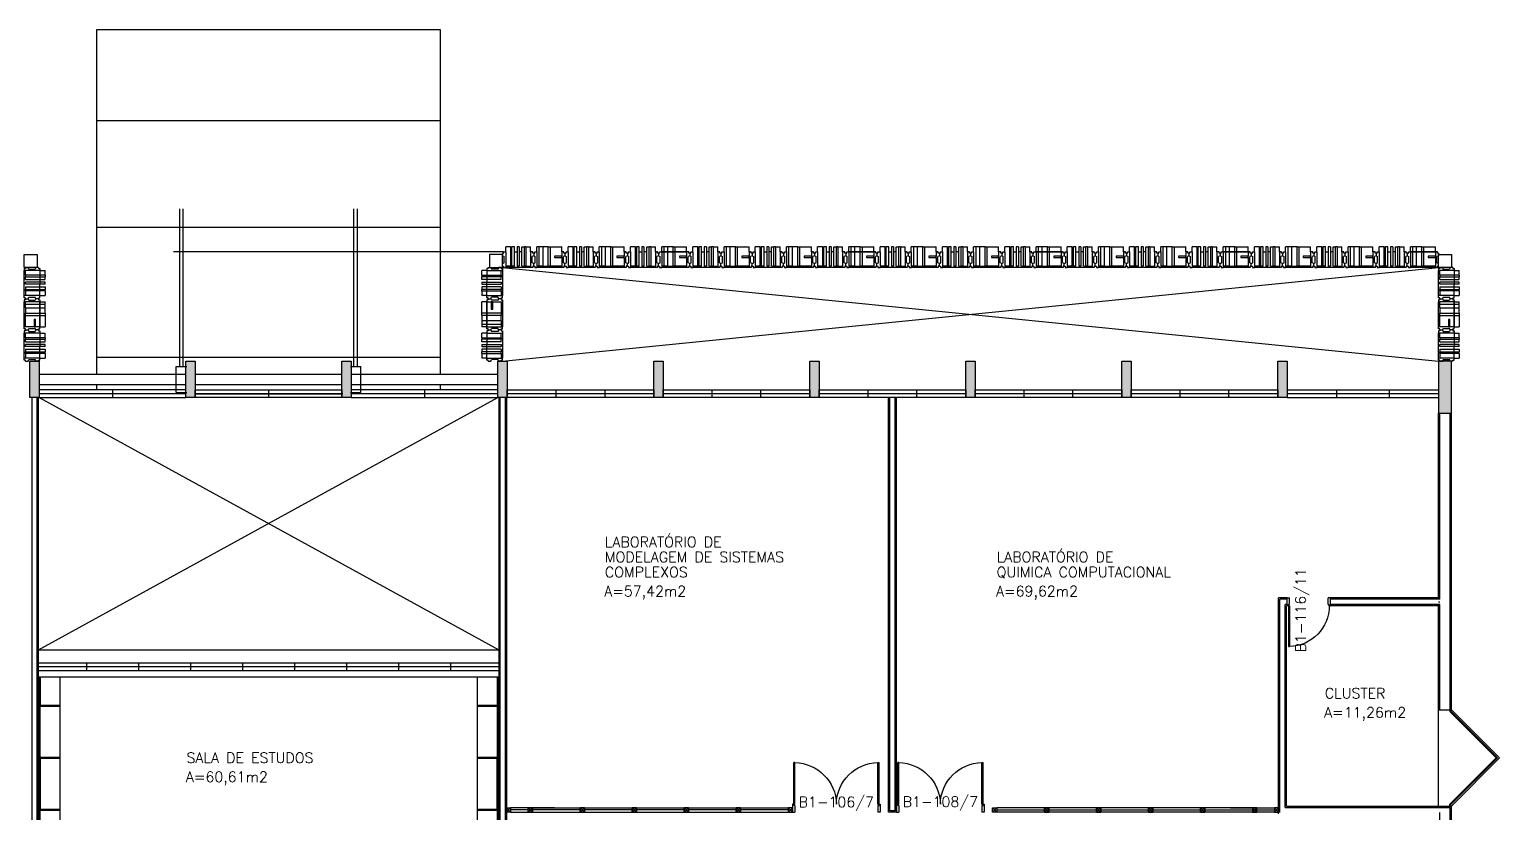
# Model space of a CAD drawing. Header units: inches. Extents: x -15 to 119, y -6 to 56.
# Drawn here: x 90.3 to 118.57, y 39.05 to 54.1 of the extents above; entities that cross this region are included whole.
import ezdxf

# ---------------------------------------------------------------- set-up
doc = ezdxf.new("R2010")
doc.units = ezdxf.units.IN
doc.header["$MEASUREMENT"] = 0
doc.header["$PDMODE"] = 1
doc.linetypes.add('HIDDEN', pattern=[9.525, 6.35, -3.175])
doc.layers.get('0').update_dxf_attribs({"linetype": 'CONTINUOUS'})
for name, color, linetype in [('ar-alv', 2, 'CONTINUOUS'), ('ar-armario180', 1, 'CONTINUOUS'), ('ar-brs', 1, 'CONTINUOUS'), ('ar-div', 2, 'CONTINUOUS'), ('ar-esq', 2, 'CONTINUOUS'), ('ar-estc', 3, 'CONTINUOUS'), ('ar-estc-b', 253, 'CONTINUOUS'), ('ar-marquise', 2, 'CONTINUOUS'), ('ar-porta', 1, 'CONTINUOUS'), ('ar-proj', 1, 'HIDDEN'), ('ar-reboco', 2, 'CONTINUOUS'), ('ar-xis', 1, 'CONTINUOUS'), ('brs-proj', 1, 'HIDDEN'), ('brs1', 2, 'CONTINUOUS'), ('brs2', 1, 'CONTINUOUS'), ('brs3', 1, 'CONTINUOUS'), ('brs4', 1, 'CONTINUOUS'), ('brs5', 1, 'CONTINUOUS'), ('cong', 7, 'CONTINUOUS'), ('div1', 3, 'CONTINUOUS'), ('div2', 2, 'CONTINUOUS'), ('ENDEREÇO', 2, 'CONTINUOUS'), ('esq-01', 3, 'CONTINUOUS'), ('esq-02', 2, 'CONTINUOUS'), ('estc-01', 3, 'CONTINUOUS'), ('h-estc', 8, 'CONTINUOUS'), ('ptm', 2, 'CONTINUOUS'), ('ptm1', 1, 'CONTINUOUS'), ('xis', 8, 'CONTINUOUS')]:
    doc.layers.add(name, color=color, linetype=linetype)
doc.styles.add('UNB-100', font='simplex.shx', dxfattribs={"height": 0.2})

# ---------------------------------------------------------------- blocks, each defined once
blk = doc.blocks.new('plr01-01p')
at = {"layer": 'h-estc'}
blk.add_hatch(color=256, dxfattribs=at).paths.add_polyline_path([(0.09, 0.075), (-0.09, 0.075), (-0.09, -0.625), (0.09, -0.625)])
at = {"layer": 'cong'}
blk.add_point((0, 0), dxfattribs=at)
at = {"layer": 'estc-01'}
blk.add_lwpolyline([(-0.09, 0.075), (-0.09, -0.625), (0.09, -0.625), (0.09, 0.075)], close=True, dxfattribs=at)
blk = doc.blocks.new('esq02-01p')
at = {"layer": 'cong'}
blk.add_point((0, 0), dxfattribs=at)
at = {"layer": 'esq-01'}
for p, q in [((2.91, 0), (0.09, 0)), ((1.03, -0.075), (1.03, 0.075)), ((1.97, -0.075), (1.97, 0.075))]:
    blk.add_line(p, q, dxfattribs=at)
at = {"layer": 'esq-02'}
blk.add_lwpolyline([(2.91, -0.075), (0.09, -0.075), (0.09, 0.075), (2.91, 0.075)], close=True, dxfattribs=at)
blk = doc.blocks.new('plr01-02p')
at = {"layer": 'h-estc'}
blk.add_hatch(color=256, dxfattribs=at).paths.add_polyline_path([(0.125, 0.375), (-0.125, 0.375), (-0.125, -0.625), (0.125, -0.625)])
at = {"layer": 'cong'}
blk.add_point((0, 0), dxfattribs=at)
at = {"layer": 'estc-01'}
blk.add_lwpolyline([(-0.125, 0.375), (-0.125, -0.625), (0.125, -0.625), (0.125, 0.375)], close=True, dxfattribs=at)
blk = doc.blocks.new('esq03c-01p')
at = {"layer": 'cong'}
blk.add_point((0, 0), dxfattribs=at)
at = {"layer": 'esq-01'}
blk.add_line((-2.985, 0), (-0.075, 0), dxfattribs=at)
at = {"layer": 'esq-02'}
for p, q in [((-0.075, 0.075), (-2.985, 0.075)), ((-2.985, 0.075), (-2.985, -0.075)), ((-2.037, 0.075), (-2.037, -0.075)), ((-1.023, 0.075), (-1.023, -0.075)), ((-0.075, 0.075), (-0.075, -0.075)), ((-0.075, -0.075), (-2.985, -0.075))]:
    blk.add_line(p, q, dxfattribs=at)
blk = doc.blocks.new('BRS01-01C-')
at = {"layer": 'brs-proj'}
for p, q in [((-0.075, 0.54), (-0.075, 0.06)), ((0.2, 0.28), (-0.175, 0.28))]:
    blk.add_line(p, q, dxfattribs=at)
at = {"layer": 'brs1'}
for p, q in [((-0.075, 0.58), (-0.075, 0.54)), ((-0.05, 0.58), (-0.075, 0.58)), ((-0.05, 0.6), (-0.05, 0.58)), ((-0.05, 0.6), (0, 0.6)), ((0, 0.6), (0.013, 0.57)), ((0.137, 0.57), (0.013, 0.57)), ((0.15, 0.6), (0.137, 0.57)), ((0.2, 0.6), (0.15, 0.6)), ((0.2, 0.6), (0.2, 0.58)), ((0.2, 0.58), (0.225, 0.58)), ((0.225, 0.58), (0.225, 0.54)), ((-0.075, 0.54), (0.225, 0.54)), ((-0.075, 0.06), (0.005, 0.06)), ((-0.075, 0.02), (-0.075, 0.06)), ((-0.05, 0.02), (-0.075, 0.02)), ((-0.05, 0), (-0.05, 0.02)), ((-0.05, 0), (0, 0)), ((0, 0), (0.013, 0.03)), ((0.137, 0.03), (0.013, 0.03)), ((0.035, 0.06), (0.225, 0.06)), ((0.15, 0), (0.137, 0.03)), ((0.2, 0), (0.15, 0)), ((0.2, 0.02), (0.225, 0.02)), ((0.2, 0), (0.2, 0.02)), ((0.225, 0.02), (0.225, 0.06))]:
    blk.add_line(p, q, dxfattribs=at)
at = {"layer": 'brs2'}
blk.add_line((0.225, 0.06), (0.225, 0.54), dxfattribs=at)
at = {"layer": 'brs3'}
for p, q in [((0.2, 0.493), (-0.175, 0.493)), ((-0.175, 0.422), (-0.175, 0.493)), ((0.2, 0.422), (-0.175, 0.422)), ((0.2, 0.422), (0.2, 0.493)), ((0.005, 0.06), (0.005, 0.2)), ((0.005, 0.2), (0.035, 0.2)), ((0.035, 0.2), (0.035, 0.06))]:
    blk.add_line(p, q, dxfattribs=at)
at = {"layer": 'brs4'}
for p, q in [((-0.075, 0.54), (-0.175, 0.54)), ((-0.175, 0.493), (-0.175, 0.54)), ((-0.175, 0.32), (-0.175, 0.06)), ((0.2, 0.32), (-0.175, 0.32)), ((0.2, 0.493), (0.2, 0.54)), ((0.2, 0.06), (0.2, 0.32)), ((-0.075, 0.06), (-0.175, 0.06))]:
    blk.add_line(p, q, dxfattribs=at)
at = {"layer": 'brs4', "color": 1}
for p, q in [((-0.175, 0.32), (-0.175, 0.422)), ((0.2, 0.422), (0.2, 0.32))]:
    blk.add_line(p, q, dxfattribs=at)
at = {"layer": 'brs5'}
blk.add_line((-0.075, 0.06), (-0.075, 0.54), dxfattribs=at)
at = {"layer": 'brs5', "color": 2}
blk.add_line((0.035, 0.06), (0.005, 0.06), dxfattribs=at)
at = {"layer": 'cong'}
blk.add_point((0, 0), dxfattribs=at)
blk = doc.blocks.new('brs01-01p-oeste')
at = {"layer": 'brs-proj'}
for p, q in [((0.92, -0.2), (0.92, 0.175)), ((2.12, -0.2), (2.12, 0.175))]:
    blk.add_line(p, q, dxfattribs=at)
at = {"layer": 'brs1'}
for p, q in [((0, 0.05), (0.02, 0.05)), ((0, 0.05), (0, 0)), ((0, 0), (0.03, -0.013)), ((0.02, 0.075), (0.06, 0.075)), ((0.02, 0.05), (0.02, 0.075)), ((0.06, 0.075), (0.06, -0.225)), ((0.18, -0.2), (0.18, 0.175)), ((0.228, 0.175), (0.18, 0.175)), ((0.228, -0.2), (0.228, 0.175)), ((0.372, -0.2), (0.372, 0.175)), ((0.372, 0.175), (0.42, 0.175)), ((0.42, -0.2), (0.42, 0.175)), ((0.54, 0.075), (0.54, -0.225)), ((0.58, 0.075), (0.54, 0.075)), ((0.6, 0), (0.57, -0.013)), ((0.58, 0.05), (0.58, 0.075)), ((0.6, 0.05), (0.58, 0.05)), ((0.6, 0.05), (0.62, 0.05)), ((0.6, 0.05), (0.6, 0)), ((0.6, 0.05), (0.6, 0)), ((0.6, 0), (0.63, -0.013)), ((0.62, 0.075), (0.66, 0.075)), ((0.62, 0.05), (0.62, 0.075)), ((0.66, 0.075), (0.66, -0.225)), ((0.707, -0.2), (0.707, 0.175)), ((0.778, 0.175), (0.707, 0.175)), ((0.778, -0.2), (0.778, 0.175)), ((1.14, 0.075), (1.14, -0.005)), ((1.18, 0.075), (1.14, 0.075)), ((1.2, 0), (1.17, -0.013)), ((1.18, 0.05), (1.18, 0.075)), ((1.2, 0.05), (1.18, 0.05)), ((1.2, 0.05), (1.22, 0.05)), ((1.2, 0.05), (1.2, 0)), ((1.2, 0.05), (1.2, 0)), ((1.2, 0), (1.23, -0.013)), ((1.22, 0.075), (1.26, 0.075)), ((1.22, 0.05), (1.22, 0.075)), ((1.26, 0.075), (1.26, -0.225)), ((1.38, -0.2), (1.38, 0.175)), ((1.428, 0.175), (1.38, 0.175)), ((1.428, -0.2), (1.428, 0.175)), ((1.572, -0.2), (1.572, 0.175)), ((1.572, 0.175), (1.62, 0.175)), ((1.62, -0.2), (1.62, 0.175)), ((1.74, 0.075), (1.74, -0.225)), ((1.78, 0.075), (1.74, 0.075)), ((1.8, 0), (1.77, -0.013)), ((1.78, 0.05), (1.78, 0.075)), ((1.8, 0.05), (1.78, 0.05)), ((1.8, 0.05), (1.82, 0.05)), ((1.8, 0.05), (1.8, 0)), ((1.8, 0.05), (1.8, 0)), ((1.8, 0), (1.83, -0.013)), ((1.82, 0.075), (1.86, 0.075)), ((1.82, 0.05), (1.82, 0.075)), ((1.86, 0.075), (1.86, -0.225)), ((1.907, -0.2), (1.907, 0.175)), ((1.978, 0.175), (1.907, 0.175)), ((1.978, -0.2), (1.978, 0.175)), ((2.34, 0.075), (2.34, -0.005)), ((2.38, 0.075), (2.34, 0.075)), ((2.4, 0), (2.37, -0.013)), ((2.38, 0.05), (2.38, 0.075)), ((2.4, 0.05), (2.38, 0.05)), ((2.4, 0.05), (2.42, 0.05)), ((2.4, 0.05), (2.4, 0)), ((2.4, 0.05), (2.4, 0)), ((2.4, 0), (2.43, -0.013)), ((2.42, 0.075), (2.46, 0.075)), ((2.42, 0.05), (2.42, 0.075)), ((2.46, 0.075), (2.46, -0.225)), ((2.58, -0.2), (2.58, 0.175)), ((2.628, 0.175), (2.58, 0.175)), ((2.628, -0.2), (2.628, 0.175)), ((2.772, -0.2), (2.772, 0.175)), ((2.772, 0.175), (2.82, 0.175)), ((2.82, -0.2), (2.82, 0.175)), ((2.94, 0.075), (2.94, -0.225)), ((2.98, 0.075), (2.94, 0.075)), ((3, 0), (2.97, -0.013)), ((2.98, 0.05), (2.98, 0.075)), ((3, 0.05), (2.98, 0.05)), ((3, 0.05), (3, 0)), ((0, -0.15), (0.03, -0.137)), ((0, -0.2), (0, -0.15)), ((0, -0.2), (0.02, -0.2)), ((0.02, -0.2), (0.02, -0.225)), ((0.02, -0.225), (0.06, -0.225)), ((0.03, -0.137), (0.03, -0.013)), ((0.228, -0.2), (0.18, -0.2)), ((0.372, -0.2), (0.42, -0.2)), ((0.58, -0.225), (0.54, -0.225)), ((0.57, -0.137), (0.57, -0.013)), ((0.6, -0.15), (0.57, -0.137)), ((0.58, -0.2), (0.58, -0.225)), ((0.6, -0.2), (0.58, -0.2)), ((0.6, -0.15), (0.63, -0.137)), ((0.6, -0.2), (0.6, -0.15)), ((0.6, -0.2), (0.6, -0.15)), ((0.6, -0.2), (0.62, -0.2)), ((0.62, -0.2), (0.62, -0.225)), ((0.62, -0.225), (0.66, -0.225)), ((0.63, -0.137), (0.63, -0.013)), ((1.14, -0.005), (1, -0.005)), ((1, -0.005), (1, -0.035)), ((1, -0.035), (1.14, -0.035)), ((1.14, -0.035), (1.14, -0.225)), ((1.18, -0.225), (1.14, -0.225)), ((1.17, -0.137), (1.17, -0.013)), ((1.2, -0.15), (1.17, -0.137)), ((1.18, -0.2), (1.18, -0.225)), ((1.2, -0.2), (1.18, -0.2)), ((1.2, -0.15), (1.23, -0.137)), ((1.2, -0.2), (1.2, -0.15)), ((1.2, -0.2), (1.2, -0.15)), ((1.2, -0.2), (1.22, -0.2)), ((1.22, -0.2), (1.22, -0.225)), ((1.22, -0.225), (1.26, -0.225)), ((1.23, -0.137), (1.23, -0.013)), ((1.428, -0.2), (1.38, -0.2)), ((1.572, -0.2), (1.62, -0.2)), ((1.78, -0.225), (1.74, -0.225)), ((1.77, -0.137), (1.77, -0.013)), ((1.8, -0.15), (1.77, -0.137)), ((1.78, -0.2), (1.78, -0.225)), ((1.8, -0.2), (1.78, -0.2)), ((1.8, -0.15), (1.83, -0.137)), ((1.8, -0.2), (1.8, -0.15)), ((1.8, -0.2), (1.8, -0.15)), ((1.8, -0.2), (1.82, -0.2)), ((1.82, -0.2), (1.82, -0.225)), ((1.82, -0.225), (1.86, -0.225)), ((1.83, -0.137), (1.83, -0.013)), ((1.978, -0.2), (1.907, -0.2)), ((2.34, -0.005), (2.2, -0.005)), ((2.2, -0.005), (2.2, -0.035)), ((2.2, -0.035), (2.34, -0.035)), ((2.34, -0.035), (2.34, -0.225)), ((2.38, -0.225), (2.34, -0.225)), ((2.37, -0.137), (2.37, -0.013)), ((2.4, -0.15), (2.37, -0.137)), ((2.38, -0.2), (2.38, -0.225)), ((2.4, -0.2), (2.38, -0.2)), ((2.4, -0.15), (2.43, -0.137)), ((2.4, -0.2), (2.4, -0.15)), ((2.4, -0.2), (2.4, -0.15)), ((2.4, -0.2), (2.42, -0.2)), ((2.42, -0.2), (2.42, -0.225)), ((2.42, -0.225), (2.46, -0.225)), ((2.43, -0.137), (2.43, -0.013)), ((2.628, -0.2), (2.58, -0.2)), ((2.772, -0.2), (2.82, -0.2)), ((2.98, -0.225), (2.94, -0.225)), ((2.97, -0.137), (2.97, -0.013)), ((3, -0.15), (2.97, -0.137)), ((2.98, -0.2), (2.98, -0.225)), ((3, -0.2), (2.98, -0.2)), ((3, -0.2), (3, -0.15))]:
    blk.add_line(p, q, dxfattribs=at)
at = {"layer": 'brs2'}
for p, q in [((0.228, 0.075), (0.28, 0.075)), ((0.372, 0.075), (0.32, 0.075)), ((1.428, 0.075), (1.48, 0.075)), ((1.572, 0.075), (1.52, 0.075)), ((2.628, 0.075), (2.68, 0.075)), ((2.772, 0.075), (2.72, 0.075)), ((0.54, -0.225), (0.06, -0.225)), ((1.14, -0.225), (0.66, -0.225)), ((1.74, -0.225), (1.26, -0.225)), ((2.34, -0.225), (1.86, -0.225)), ((2.94, -0.225), (2.46, -0.225))]:
    blk.add_line(p, q, dxfattribs=at)
at = {"layer": 'brs3'}
for p, q in [((0.15, 0.175), (0.18, 0.175)), ((0.45, 0.175), (0.42, 0.175)), ((1.35, 0.175), (1.38, 0.175)), ((1.65, 0.175), (1.62, 0.175)), ((2.55, 0.175), (2.58, 0.175)), ((2.85, 0.175), (2.82, 0.175)), ((0.15, -0.2), (0.18, -0.2)), ((0.45, -0.2), (0.42, -0.2)), ((0.778, -0.2), (0.707, -0.2)), ((1.35, -0.2), (1.38, -0.2)), ((1.65, -0.2), (1.62, -0.2)), ((2.55, -0.2), (2.58, -0.2)), ((2.85, -0.2), (2.82, -0.2))]:
    blk.add_line(p, q, dxfattribs=at)
at = {"layer": 'brs4'}
for p, q in [((0.06, 0.075), (0.06, 0.175)), ((0.15, 0.175), (0.06, 0.175)), ((0.15, 0.175), (0.15, -0.2)), ((0.28, 0.175), (0.28, -0.2)), ((0.32, 0.175), (0.28, 0.175)), ((0.32, 0.175), (0.32, -0.2)), ((0.45, 0.175), (0.54, 0.175)), ((0.45, 0.175), (0.45, -0.2)), ((0.54, 0.075), (0.54, 0.175)), ((0.66, 0.075), (0.66, 0.175)), ((0.707, 0.175), (0.66, 0.175)), ((0.88, 0.175), (0.778, 0.175)), ((0.88, 0.175), (1.14, 0.175)), ((0.88, -0.2), (0.88, 0.175)), ((1.14, 0.075), (1.14, 0.175)), ((1.26, 0.075), (1.26, 0.175)), ((1.35, 0.175), (1.26, 0.175)), ((1.35, 0.175), (1.35, -0.2)), ((1.48, 0.175), (1.48, -0.2)), ((1.52, 0.175), (1.48, 0.175)), ((1.52, 0.175), (1.52, -0.2)), ((1.65, 0.175), (1.74, 0.175)), ((1.65, 0.175), (1.65, -0.2)), ((1.74, 0.075), (1.74, 0.175)), ((1.86, 0.075), (1.86, 0.175)), ((1.907, 0.175), (1.86, 0.175)), ((2.08, 0.175), (1.978, 0.175)), ((2.08, 0.175), (2.34, 0.175)), ((2.08, -0.2), (2.08, 0.175)), ((2.34, 0.075), (2.34, 0.175)), ((2.46, 0.075), (2.46, 0.175)), ((2.55, 0.175), (2.46, 0.175)), ((2.55, 0.175), (2.55, -0.2)), ((2.68, 0.175), (2.68, -0.2)), ((2.72, 0.175), (2.68, 0.175)), ((2.72, 0.175), (2.72, -0.2)), ((2.85, 0.175), (2.94, 0.175)), ((2.85, 0.175), (2.85, -0.2)), ((2.94, 0.075), (2.94, 0.175)), ((0.15, -0.2), (0.06, -0.2)), ((0.32, -0.2), (0.28, -0.2)), ((0.45, -0.2), (0.54, -0.2)), ((0.707, -0.2), (0.66, -0.2)), ((0.778, -0.2), (0.88, -0.2)), ((1.14, -0.2), (0.88, -0.2)), ((1.35, -0.2), (1.26, -0.2)), ((1.52, -0.2), (1.48, -0.2)), ((1.65, -0.2), (1.74, -0.2)), ((1.907, -0.2), (1.86, -0.2)), ((1.978, -0.2), (2.08, -0.2)), ((2.34, -0.2), (2.08, -0.2)), ((2.55, -0.2), (2.46, -0.2)), ((2.72, -0.2), (2.68, -0.2)), ((2.85, -0.2), (2.94, -0.2))]:
    blk.add_line(p, q, dxfattribs=at)
at = {"layer": 'brs5'}
for p, q in [((1.14, -0.035), (1.14, -0.005)), ((2.34, -0.035), (2.34, -0.005))]:
    blk.add_line(p, q, dxfattribs=at)
at = {"layer": 'cong'}
for p in [(0, 0), (1.2, 0), (1.2, 0), (2.4, 0), (2.4, 0)]:
    blk.add_point(p, dxfattribs=at)
blk = doc.blocks.new('BRS01-02C')
at = {"layer": 'brs-proj'}
for p, q in [((0.06, 0.075), (0.228, 0.075)), ((0.28, 0.075), (0.32, 0.075)), ((0.54, 0.075), (0.372, 0.075))]:
    blk.add_line(p, q, dxfattribs=at)
at = {"layer": 'brs1'}
for p, q in [((0, 0.05), (0.02, 0.05)), ((0, 0.05), (0, 0)), ((0, 0), (0.03, -0.013)), ((0.02, 0.075), (0.06, 0.075)), ((0.02, 0.05), (0.02, 0.075)), ((0.06, 0.075), (0.06, -0.225)), ((0.54, 0.075), (0.54, -0.225)), ((0.58, 0.075), (0.54, 0.075)), ((0.6, 0), (0.57, -0.013)), ((0.58, 0.05), (0.58, 0.075)), ((0.6, 0.05), (0.58, 0.05)), ((0.6, 0.05), (0.6, 0)), ((0, -0.15), (0.03, -0.137)), ((0, -0.2), (0, -0.15)), ((0, -0.2), (0.02, -0.2)), ((0.02, -0.2), (0.02, -0.225)), ((0.02, -0.225), (0.06, -0.225)), ((0.03, -0.137), (0.03, -0.013)), ((0.58, -0.225), (0.54, -0.225)), ((0.57, -0.137), (0.57, -0.013)), ((0.6, -0.15), (0.57, -0.137)), ((0.58, -0.2), (0.58, -0.225)), ((0.6, -0.2), (0.58, -0.2)), ((0.6, -0.2), (0.6, -0.15))]:
    blk.add_line(p, q, dxfattribs=at)
at = {"layer": 'brs2'}
for p, q in [((0.228, 0.075), (0.28, 0.075)), ((0.372, 0.075), (0.32, 0.075)), ((0.54, -0.225), (0.06, -0.225))]:
    blk.add_line(p, q, dxfattribs=at)
at = {"layer": 'brs3'}
for p, q in [((0.18, -0.2), (0.18, 0.175)), ((0.228, 0.175), (0.18, 0.175)), ((0.228, -0.2), (0.228, 0.175)), ((0.372, -0.2), (0.372, 0.175)), ((0.372, 0.175), (0.42, 0.175)), ((0.42, -0.2), (0.42, 0.175)), ((0.228, -0.2), (0.18, -0.2)), ((0.372, -0.2), (0.42, -0.2))]:
    blk.add_line(p, q, dxfattribs=at)
at = {"layer": 'brs4'}
for p, q in [((0.06, 0.075), (0.06, 0.175)), ((0.15, 0.175), (0.06, 0.175)), ((0.15, 0.175), (0.15, -0.2)), ((0.28, 0.175), (0.28, -0.2)), ((0.32, 0.175), (0.28, 0.175)), ((0.32, 0.175), (0.32, -0.2)), ((0.45, 0.175), (0.54, 0.175)), ((0.45, 0.175), (0.45, -0.2)), ((0.54, 0.075), (0.54, 0.175)), ((0.15, -0.2), (0.06, -0.2)), ((0.32, -0.2), (0.28, -0.2)), ((0.45, -0.2), (0.54, -0.2))]:
    blk.add_line(p, q, dxfattribs=at)
at = {"layer": 'brs4', "color": 3}
for p, q in [((0.15, 0.175), (0.18, 0.175)), ((0.45, 0.175), (0.42, 0.175)), ((0.15, -0.2), (0.18, -0.2)), ((0.45, -0.2), (0.42, -0.2))]:
    blk.add_line(p, q, dxfattribs=at)
at = {"layer": 'cong'}
blk.add_point((0, 0), dxfattribs=at)
blk = doc.blocks.new('pm-dp90-02p')
at = {"layer": 'brs-proj', "linetype": 'ByBlock'}
for centre, radius, start, end in [((0.731, 0.011), 0.811, 180.7593, 269.24), ((-0.895, 0.015), 0.815, 271.0544, 358.9362)]:
    blk.add_arc(centre, radius, start, end, dxfattribs=at)
at = {"layer": 'cong'}
blk.add_point((0, 0), dxfattribs=at)
at = {"layer": 'ptm'}
for p, q in [((-0.925, 0), (-0.925, 0.15)), ((-0.925, 0.15), (-0.88, 0.15)), ((-0.9, 0), (-0.925, 0)), ((-0.88, 0.025), (-0.9, 0.025)), ((-0.9, 0), (-0.9, 0.025)), ((-0.9, 0), (-0.9, -0.8)), ((-0.88, 0), (-0.9, 0)), ((-0.88, 0.025), (-0.88, 0.15)), ((-0.88, 0), (-0.88, -0.8)), ((0.72, 0.025), (0.72, 0.15)), ((0.765, 0.15), (0.72, 0.15)), ((0.72, 0.025), (0.74, 0.025)), ((0.72, 0), (0.72, -0.8)), ((0.72, 0), (0.72, -0.8)), ((0.74, 0), (0.74, 0.025)), ((0.74, 0), (0.74, -0.8)), ((0.74, 0), (0.765, 0)), ((0.765, 0), (0.765, 0.15)), ((0.72, 0), (0.74, 0)), ((-0.88, -0.8), (-0.9, -0.8)), ((0.72, -0.8), (0.74, -0.8))]:
    blk.add_line(p, q, dxfattribs=at)
blk = doc.blocks.new('esq01-01p')
at = {"layer": 'cong'}
blk.add_point((0, 0), dxfattribs=at)
at = {"layer": 'esq-01'}
for p, q in [((2.91, 0), (0.09, 0)), ((1.5, -0.075), (1.5, 0.075))]:
    blk.add_line(p, q, dxfattribs=at)
at = {"layer": 'esq-02'}
blk.add_lwpolyline([(2.91, -0.075), (0.09, -0.075), (0.09, 0.075), (2.91, 0.075)], close=True, dxfattribs=at)
blk = doc.blocks.new('esq49-01p')
at = {"layer": 'cong'}
blk.add_point((0, 0), dxfattribs=at)
at = {"layer": 'esq-01', "color": 1}
for p, q in [((0.027, 0.11), (0.925, 1.008)), ((0.034, 0.095), (0.925, 0.986)), ((1.823, 0.11), (0.925, 1.008)), ((0.925, 0.986), (0.925, 1.008)), ((1.816, 0.095), (0.925, 0.986)), ((0, 0.11), (0.027, 0.11)), ((0, 0.095), (0.034, 0.095)), ((0.027, 0.11), (0.034, 0.095)), ((1.823, 0.11), (1.816, 0.095)), ((1.85, 0.095), (1.816, 0.095)), ((1.85, 0.11), (1.823, 0.11))]:
    blk.add_line(p, q, dxfattribs=at)
at = {"layer": 'esq-01'}
for p, q in [((0.479, 0.541), (0.469, 0.551)), ((1.371, 0.541), (1.381, 0.551))]:
    blk.add_line(p, q, dxfattribs=at)
at = {"layer": 'esq-02'}
for p, q in [((0, 0.125), (0.925, 1.05)), ((1.85, 0.125), (0.925, 1.05)), ((0, -0.125), (0, 0.125)), ((1.85, -0.125), (1.85, 0.125)), ((0, -0.125), (1.85, -0.125))]:
    blk.add_line(p, q, dxfattribs=at)
blk = doc.blocks.new('div-03p')
at = {"layer": 'cong'}
blk.add_point((0, 0), dxfattribs=at)
at = {"layer": 'div1'}
for p, q in [((0.886, 0.04), (0.039, 0.04)), ((0.039, -0.04), (0.886, -0.04))]:
    blk.add_line(p, q, dxfattribs=at)
blk.add_lwpolyline([(0.039, -0.04), (-0.039, -0.04), (-0.039, 0.04), (0.039, 0.04)], close=True, dxfattribs=at)
at = {"layer": 'div2'}
for p, q in [((-0.039, -0.04), (0.039, 0.04)), ((-0.039, 0.04), (0.039, -0.04)), ((0.886, 0), (0.039, 0))]:
    blk.add_line(p, q, dxfattribs=at)
blk = doc.blocks.new('div-05p')
at = {"layer": 'cong'}
blk.add_point((0, 0), dxfattribs=at)
at = {"layer": 'div1'}
for p, q in [((0.04, 0.04), (0.96, 0.04)), ((0.04, -0.04), (0.96, -0.04))]:
    blk.add_line(p, q, dxfattribs=at)
for points in [[(0.04, -0.04), (-0.04, -0.04), (-0.04, 0.04), (0.04, 0.04)], [(0.96, -0.04), (1.04, -0.04), (1.04, 0.04), (0.96, 0.04)]]:
    blk.add_lwpolyline(points, close=True, dxfattribs=at)
at = {"layer": 'div2'}
for p, q in [((-0.04, -0.04), (0.04, 0.04)), ((-0.04, 0.04), (0.04, -0.04)), ((1.04, 0.04), (0.96, -0.04)), ((1.04, -0.04), (0.96, 0.04)), ((0.96, 0), (0.04, 0))]:
    blk.add_line(p, q, dxfattribs=at)
blk = doc.blocks.new('pm-80-03p')
at = {"layer": 'cong'}
blk.add_point((0, 0), dxfattribs=at)
at = {"layer": 'ptm'}
for p, q in [((0.105, 0.86), (0.125, 0.86)), ((0.105, 0.075), (0.105, 0.86)), ((0.125, 0.075), (0.125, 0.86)), ((0.105, 0.075), (0.08, 0.075)), ((0.08, 0.075), (0.08, -0.075)), ((0.125, 0.075), (0.105, 0.075)), ((0.105, 0.075), (0.105, 0.05)), ((0.125, 0.05), (0.105, 0.05)), ((0.125, 0.05), (0.125, -0.075)), ((0.87, 0.05), (0.87, -0.075)), ((0.87, 0.05), (0.89, 0.05)), ((0.89, 0.075), (0.915, 0.075)), ((0.89, 0.075), (0.89, 0.05)), ((0.915, 0.075), (0.915, -0.075)), ((0.08, -0.075), (0.125, -0.075)), ((0.915, -0.075), (0.87, -0.075))]:
    blk.add_line(p, q, dxfattribs=at)
at = {"layer": 'ptm1'}
blk.add_arc((0.105, 0.075), 0.785, 0, 88.5401, dxfattribs=at)

msp = doc.modelspace()

# ---------------------------------------------------------------- linework, layer by layer
at = {"layer": 'ar-alv'}
for p, q in [((90.35, 37.175), (90.35, 47.025)), ((90.45, 37.175), (90.45, 47.025)), ((99.35, 47.025), (99.35, 37.175)), ((99.45, 47.025), (99.45, 37.175)), ((106.85, 39.085), (106.85, 47.025)), ((106.95, 39.085), (106.95, 47.025)), ((117.425, 43.15), (117.425, 46.725)), ((117.625, 41.025), (117.625, 46.725)), ((114.35, 39.05), (114.35, 43.15)), ((114.49, 43.15), (114.35, 43.15)), ((114.45, 39.15), (114.45, 43.05)), ((114.49, 43.05), (114.45, 43.05)), ((117.425, 43.15), (115.325, 43.15)), ((117.425, 43.05), (115.325, 43.05)), ((117.4, 43.1), (117.425, 43.1)), ((117.425, 41.025), (117.425, 43.05)), ((106.95, 39.085), (106.85, 39.085)), ((114.45, 39.15), (117.625, 39.15)), ((117.425, 38.533), (117.425, 39.05)), ((117.625, 38.533), (117.625, 39.15))]:
    msp.add_line(p, q, dxfattribs=at)
at = {"layer": 'ar-armario180'}
for p, q in [((90.475, 42.175), (99.325, 42.175)), ((99.315, 41.651), (90.475, 41.651)), ((90.49, 39.107), (90.49, 41.651)), ((90.505, 41.651), (90.505, 41.107)), ((90.89, 35.175), (90.89, 41.651)), ((98.91, 41.651), (98.91, 35.175)), ((99.295, 41.651), (99.295, 41.107)), ((99.31, 37.175), (99.31, 41.651)), ((90.89, 41.11), (90.49, 41.11)), ((90.89, 41.09), (90.49, 41.09)), ((90.505, 40.107), (90.505, 41.092)), ((99.31, 41.11), (98.91, 41.11)), ((99.31, 41.09), (98.91, 41.09)), ((99.295, 41.092), (99.295, 40.107)), ((90.89, 40.11), (90.49, 40.11)), ((90.89, 40.09), (90.49, 40.09)), ((90.505, 40.092), (90.505, 39.107)), ((99.31, 40.11), (98.91, 40.11)), ((99.31, 40.09), (98.91, 40.09)), ((99.295, 39.107), (99.295, 40.092)), ((90.89, 39.11), (90.49, 39.11)), ((90.49, 35.175), (90.49, 39.107)), ((90.89, 39.09), (90.49, 39.09)), ((90.505, 38.11), (90.505, 39.092)), ((99.31, 39.11), (98.91, 39.11)), ((99.31, 39.09), (98.91, 39.09)), ((99.295, 39.092), (99.295, 38.107))]:
    msp.add_line(p, q, dxfattribs=at)
at = {"layer": 'ar-estc'}
for points in [[(90.45, 49.525), (90.2, 49.525), (90.2, 49.775), (90.45, 49.775)], [(99.15, 49.525), (99.4, 49.525), (99.4, 49.775), (99.15, 49.775)], [(117.65, 49.525), (117.4, 49.525), (117.4, 49.775), (117.65, 49.775)]]:
    msp.add_lwpolyline(points, close=True, dxfattribs=at)
at = {"layer": 'ar-estc-b'}
for p, q in [((90.49, 47.475), (93.31, 47.475)), ((90.49, 47.275), (93.31, 47.275)), ((93.49, 47.475), (96.31, 47.475)), ((93.49, 47.275), (96.31, 47.275)), ((96.49, 47.475), (99.31, 47.475)), ((96.49, 47.275), (99.31, 47.275))]:
    msp.add_line(p, q, dxfattribs=at)
at = {"layer": 'ar-marquise'}
for p, q in [((91.6, 54.1), (98.2, 54.1)), ((91.6, 47.475), (91.6, 54.1)), ((98.2, 54.1), (98.2, 47.475)), ((91.6, 52.35), (98.2, 52.35)), ((91.6, 50.3), (98.2, 50.3)), ((91.6, 47.8), (98.2, 47.8)), ((91.6, 47.175), (91.6, 47.275)), ((98.2, 47.275), (98.2, 47.175))]:
    msp.add_line(p, q, dxfattribs=at)
msp.add_lwpolyline([(96.325, 47.1), (93.475, 47.1)], dxfattribs=at)
at = {"layer": 'ar-proj'}
for p, q in [((93.19, 47.625), (93.19, 50.652)), ((93.26, 47.625), (93.26, 50.652)), ((96.54, 47.625), (96.54, 50.652)), ((96.61, 47.625), (96.61, 50.652)), ((99.42, 49.825), (90.18, 49.825)), ((93.125, 47.625), (93.325, 47.625)), ((93.125, 47.125), (93.125, 47.625)), ((96.475, 47.625), (96.675, 47.625)), ((96.54, 47.625), (96.61, 47.625)), ((96.675, 47.125), (96.675, 47.625)), ((93.125, 47.125), (93.325, 47.125)), ((96.475, 47.125), (96.675, 47.125))]:
    msp.add_line(p, q, dxfattribs=at)
at = {"layer": 'ar-reboco'}
for p, q in [((90.475, 37.175), (90.475, 47.025)), ((99.325, 47.025), (99.325, 37.175)), ((99.475, 47.025), (99.475, 37.175)), ((106.825, 39.06), (106.825, 47.025)), ((106.975, 39.06), (106.975, 47.025)), ((117.4, 43.175), (117.4, 46.725)), ((117.65, 41.025), (117.65, 46.725)), ((114.325, 39.025), (114.325, 43.175)), ((114.49, 43.175), (114.325, 43.175)), ((114.49, 43.025), (114.475, 43.025)), ((114.475, 39.175), (114.475, 43.025)), ((117.425, 43.175), (115.325, 43.175)), ((117.425, 43.025), (115.325, 43.025)), ((117.4, 39.175), (117.4, 43.025)), ((106.975, 39.06), (106.825, 39.06)), ((114.475, 39.175), (117.4, 39.175)), ((117.65, 33.475), (117.65, 39.175))]:
    msp.add_line(p, q, dxfattribs=at)
at = {"layer": 'ar-xis'}
for p, q in [((90.475, 42.175), (99.31, 47.025)), ((90.49, 47.025), (99.325, 42.175))]:
    msp.add_line(p, q, dxfattribs=at)
at = {"layer": 'cong'}
for p in [(94.885, 41.85), (105.325, 40.1), (106.257, 39.364)]:
    msp.add_point(p, dxfattribs=at)
at = {"layer": 'esq-01'}
for p, q in [((99.325, 41.85), (90.475, 41.85)), ((91.4, 41.925), (91.4, 41.775)), ((92.4, 41.925), (92.4, 41.775)), ((93.4, 41.925), (93.4, 41.775)), ((94.4, 41.925), (94.4, 41.775)), ((95.4, 41.925), (95.4, 41.775)), ((96.4, 41.925), (96.4, 41.775)), ((97.4, 41.925), (97.4, 41.775)), ((98.4, 41.925), (98.4, 41.775))]:
    msp.add_line(p, q, dxfattribs=at)
at = {"layer": 'esq-02'}
msp.add_lwpolyline([(99.325, 41.775), (90.475, 41.775), (90.475, 41.925), (99.325, 41.925)], close=True, dxfattribs=at)
at = {"layer": 'xis'}
for p, q in [((99.4, 47.725), (117.4, 49.525)), ((99.4, 49.525), (117.4, 47.725))]:
    msp.add_line(p, q, dxfattribs=at)

# ---------------------------------------------------------------- block references
at = {"xscale": -1, "rotation": 270}
msp.add_blockref('esq49-01p', (117.525, 39.175), dxfattribs=at)
at = {"layer": 'ar-alv'}
for name, p in [('plr01-02p', (117.525, 47.35)), ('div-05p', (99.935, 39.1)), ('div-05p', (100.935, 39.1)), ('div-05p', (101.935, 39.1)), ('div-05p', (102.935, 39.1)), ('div-05p', (103.935, 39.1))]:
    msp.add_blockref(name, p, dxfattribs=at)
at = {"layer": 'ar-alv', "xscale": -1, "rotation": 180}
msp.add_blockref('pm-80-03p', (114.41, 43.1), dxfattribs=at)
at = {"layer": 'ar-alv', "xscale": -1}
for p in [(109.865, 39.1), (110.865, 39.1), (111.865, 39.1), (112.865, 39.1), (113.865, 39.1)]:
    msp.add_blockref('div-05p', p, dxfattribs=at)
at = {"layer": 'ar-brs'}
for p in [(99.4, 49.75), (103, 49.75), (106.6, 49.75), (110.2, 49.75), (113.8, 49.75)]:
    msp.add_blockref('brs01-01p-oeste', p, dxfattribs=at)
at = {"layer": 'ar-brs', "xscale": -1}
for p, rotation in [((103, 49.75), 90), ((106.6, 49.75), 90), ((110.2, 49.75), 90), ((113.8, 49.75), 90), ((117.4, 49.75), 90), ((99.175, 48.925), 180)]:
    msp.add_blockref('BRS01-01C-', p, dxfattribs=dict(at, rotation=rotation))
at = {"layer": 'ar-brs'}
for p, rotation in [((90.425, 49.525), 270), ((99.175, 48.925), 90), ((117.625, 49.525), 270), ((90.425, 48.325), 270), ((99.175, 47.725), 90), ((117.625, 48.325), 270)]:
    msp.add_blockref('BRS01-02C', p, dxfattribs=dict(at, rotation=rotation))
at = {"layer": 'ar-brs', "xscale": -1}
for p in [(90.425, 48.325), (117.625, 48.325)]:
    msp.add_blockref('BRS01-01C-', p, dxfattribs=at)
at = {"layer": 'ar-div'}
msp.add_blockref('div-03p', (99.514, 39.101), dxfattribs=at)
at = {"layer": 'ar-div', "xscale": -1, "rotation": 359.9999999999968}
msp.add_blockref('div-03p', (114.286, 39.101), dxfattribs=at)
at = {"layer": 'ar-esq', "xscale": -1, "rotation": 180}
for p in [(90.4, 47.1), (96.4, 47.1)]:
    msp.add_blockref('esq01-01p', p, dxfattribs=at)
at = {"layer": 'ar-esq', "rotation": 180}
msp.add_blockref('esq01-01p', (96.4, 47.1), dxfattribs=at)
at = {"layer": 'ar-esq'}
for p in [(99.4, 47.1), (102.4, 47.1), (105.4, 47.1), (108.4, 47.1), (111.4, 47.1)]:
    msp.add_blockref('esq02-01p', p, dxfattribs=at)
at = {"layer": 'ar-esq', "xscale": -1}
msp.add_blockref('esq03c-01p', (114.415, 47.1), dxfattribs=at)
at = {"layer": 'ar-estc', "xscale": -1, "rotation": 180}
for p in [(90.4, 47.1), (93.4, 47.1), (96.4, 47.1), (99.4, 47.1), (102.4, 47.1), (105.4, 47.1), (108.4, 47.1), (111.4, 47.1), (114.4, 47.1)]:
    msp.add_blockref('plr01-01p', p, dxfattribs=at)
at = {"layer": 'ar-porta', "xscale": -1, "rotation": 180}
for p in [(105.9, 39.21), (107.9, 39.21)]:
    msp.add_blockref('pm-dp90-02p', p, dxfattribs=at)

# ---------------------------------------------------------------- texts
at = {"layer": 'ENDEREÇO', "style": 'UNB-100'}
for s, p in [('LABORATÓRIO DE', (101.367, 44.15)), ('LABORATÓRIO DE', (108.902, 43.861)), ('MODELAGEM DE SISTEMAS', (101.367, 43.861)), ('COMPLEXOS', (101.367, 43.572)), ('QUIMICA COMPUTACIONAL', (108.902, 43.572)), ('A=57,42m2', (101.355, 43.205)), ('A=69,62m2', (108.89, 43.205)), ('CLUSTER', (115.213, 41.243)), ('A=11,26m2', (115.201, 40.875)), ('SALA DE ESTUDOS', (93.321, 40.004)), ('A=60,61m2', (93.309, 39.637)), ('B1-106/7', (105.094, 39.153)), ('B1-108/7', (107.096, 39.158))]:
    msp.add_text(s, height=0.2, dxfattribs=at).set_placement(p)
msp.add_text('B1-116/11', height=0.2, rotation=90, dxfattribs=at).set_placement((114.848, 42.128))

doc.saveas('drawing.dxf')
